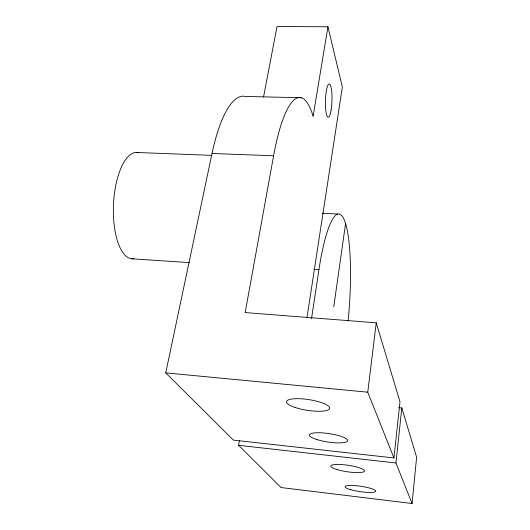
<?xml version="1.0" encoding="UTF-8"?>
<svg xmlns="http://www.w3.org/2000/svg" width="530" height="530" viewBox="0 0 530 530"><rect width="100%" height="100%" fill="white"/><g stroke="black" fill="none" stroke-linecap="round" stroke-linejoin="round"><path stroke-width="0.79" d="M239.434 440.43L238.586 445.306L281.066 487.547L412.062 503.5L416.626 457.231L401.819 407.961L398.547 407.636M301.305 97.739L245.251 96.44A114.559 32.754 -87.1 0 0 212.033 153.448L165.738 372.868L233.359 440.105L393.936 457.953L399.991 401.873L376.24 322.823L245.178 312.561L273.599 155.793A116.196 26.553 -87 0 1 313.124 116.262L327.938 26.772L277.038 26.5L263.543 96.97M412.062 503.5L395.936 462.981L401.819 407.961M393.936 457.953L367.754 392.187L376.24 322.823M333.741 306.844L345.58 223.614M311.521 318.649L318.934 269.651A93.532 17.179 -85.8 0 1 343.142 217.585A93.532 17.179 -85.8 0 1 348.124 321.061M307.022 317.39L342.36 87.026L327.938 26.772M212.033 153.448L273.599 155.793M136.607 152.474L211.907 155.376M322.194 213.239L337.676 214.04M314.012 269.326L318.934 269.651M131.804 258.786L189.369 262.615M165.738 372.868L367.754 392.187M238.586 445.306L395.936 462.981M133.865 258.693A53.212 20.968 -87.5 0 1 113.493 204.553A53.212 20.968 -87.5 0 1 138.655 152.779M350.767 489.72A15.516 2.703 8.3 0 0 375.591 491.529A15.516 2.703 8.3 0 0 354.901 485.632A15.516 2.703 8.3 0 0 350.767 489.72M337.219 469.633A17.046 3.279 8.4 0 0 364.375 471.356A17.046 3.279 8.4 0 0 341.446 464.558A17.046 3.279 8.4 0 0 337.219 469.633M331.131 109.982A16.596 3.26 -88.3 0 0 329.441 84.038A16.596 3.26 -88.3 0 0 325.559 107.716A16.596 3.26 -88.3 0 0 331.131 109.982M316.94 439.569A19.345 4.247 8.5 0 0 347.541 441.066A19.345 4.247 8.5 0 0 321.193 432.811A19.345 4.247 8.5 0 0 316.94 439.569M295.323 407.537A21.803 5.413 8.8 0 0 329.541 408.676A21.803 5.413 8.8 0 0 299.463 398.712A21.803 5.413 8.8 0 0 295.323 407.537"/></g></svg>
